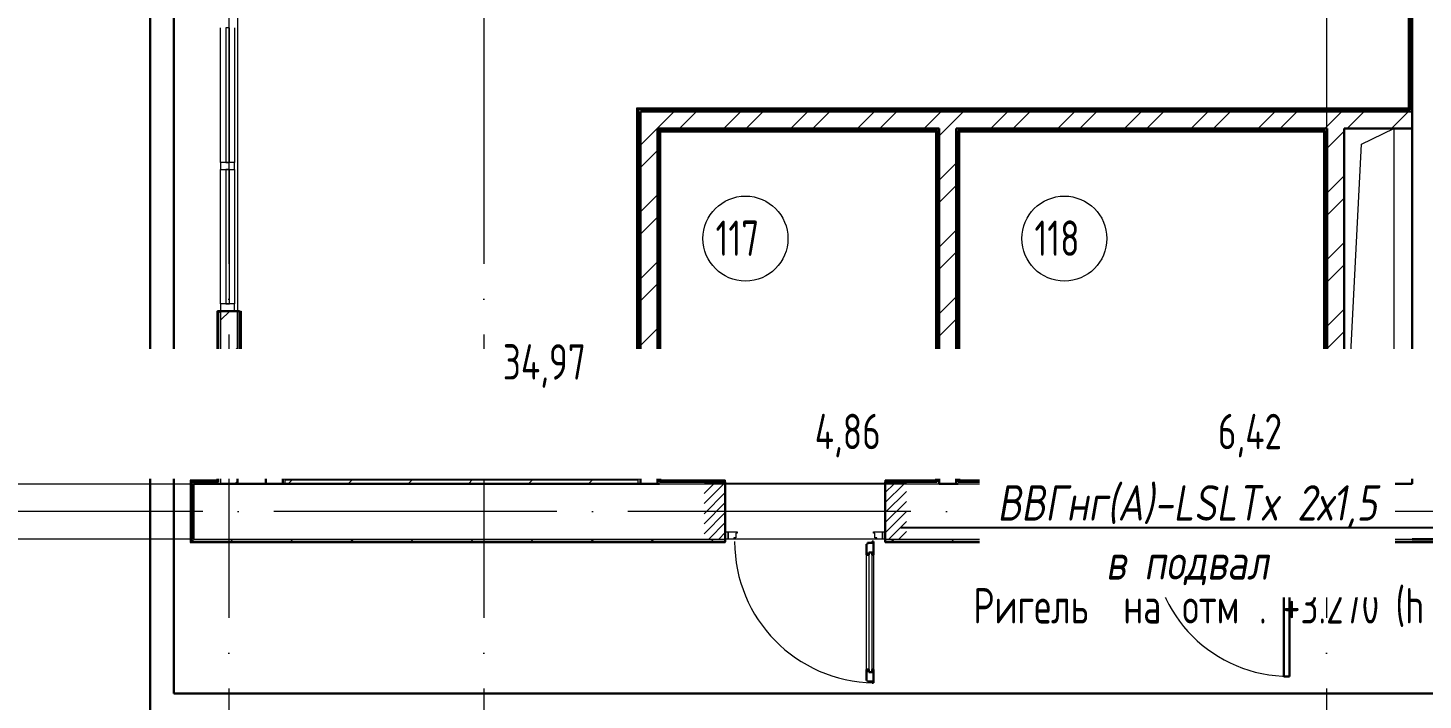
# Model space of a CAD drawing. Header units: millimetres. Extents: x -396912 to 182286, y -43638 to 41610.
# Drawn here: x -26126 to -16273, y -11960 to -7213 of the extents above; entities that cross this region are included whole.
import ezdxf
from ezdxf import colors
from ezdxf.entities.mleader import LeaderData, LeaderLine
from ezdxf.math import Vec2, Vec3

# ---------------------------------------------------------------- set-up
doc = ezdxf.new("R2010")
doc.units = ezdxf.units.MM
for name, pattern in [('ADSK_Линия сетки', [25, 20, -2.5, 0, -2.5]), ('ADSK_Сверху', [450, 300, -150]), ('ADSK_Штриховая_ш2 п1_5', [4.5, 3, -1.5])]:
    doc.linetypes.add(name, pattern=pattern)
for name, color, linetype, lineweight in [('RC-Выноски', 7, 'Continuous', 0), ('Аннотация', 7, 'Continuous', 18), ('Витраж', 7, 'Continuous', 9), ('Двери', 252, 'Continuous', 9), ('Линии', 7, 'Continuous', 9), ('лс', 5, 'Continuous', 30), ('Марки помещений', 252, 'Continuous', 20), ('Оборудование', 8, 'Continuous', 18), ('Ограждение', 252, 'Continuous', 9), ('Оси', 252, 'Continuous', 9), ('Панели витража', 252, 'Continuous', 9), ('Перекрытие', 252, 'Continuous', 18), ('Стены внутренние', 7, 'Continuous', 18), ('Стены наружные', 7, 'Continuous', 18), ('Стены штриховка', 7, 'Continuous', 9)]:
    doc.layers.add(name, color=color, linetype=linetype, lineweight=lineweight)
doc.layers.add('Двери открывание', color=7, linetype='Continuous', lineweight=9, true_color=0xc0c0c0)
doc.layers.add('Узлы', color=7, linetype='Continuous')
doc.styles.add('GOST Common_3', font='', dxfattribs={"height": 3.5})
doc.styles.add('RubezhCAD', font='', dxfattribs={"oblique": 10})
doc.styles.get('GOST Common_3').set_extended_font_data('GOST 2.304 type A')
doc.styles.get('RubezhCAD').set_extended_font_data('GOST type A')
pattern_1 = [(0, (-32121.8, 94), (0, 600), []), (90, (-32121.8, 94), (-600, 4e-14), [])]

# ---------------------------------------------------------------- blocks, each defined once
blk = doc.blocks.new('1 этаж')
at = {"layer": 'Двери', "lineweight": 18, "true_color": 0x636466}
h = blk.add_hatch(dxfattribs=at)
h.set_pattern_fill('FP_2', color=251, angle=180, style=0, pattern_type=2)
h.set_pattern_definition([(225, (-26212.93, -11545.73), (35.3553, -35.3553), [])])
h.paths.add_polyline_path([(-25622.9, -11740.7), (-25622.9, -11350.7), (-25772.9, -11350.7), (-25772.9, -11740.7)])
h.paths.add_polyline_path([(-27052.9, -11740.7), (-26902.9, -11740.7), (-26902.9, -11350.7), (-27052.9, -11350.7)])
h = blk.add_hatch(dxfattribs=at)
h.set_pattern_fill('FP_2', color=251, angle=180, style=0, pattern_type=2)
h.set_pattern_definition([(225, (-23402.93, -11545.73), (35.3553, -35.3553), [])])
h.paths.add_polyline_path([(-22717.9, -11740.7), (-22717.9, -11350.7), (-22867.9, -11350.7), (-22867.9, -11740.7)])
h.paths.add_polyline_path([(-24087.9, -11740.7), (-23937.9, -11740.7), (-23937.9, -11350.7), (-24087.9, -11350.7)])
at = {"layer": 'Ограждение', "true_color": 0x636466}
h = blk.add_hatch(dxfattribs=at)
h.set_pattern_fill('FP_25', color=251, style=0, pattern_type=2)
h.set_pattern_definition(pattern_1)
h.paths.add_polyline_path([(-30487.8, -11330.7), (-30487.8, -10130.7), (-30492.8, -10130.7), (-30492.8, -11325.7)])
h = blk.add_hatch(dxfattribs=at)
h.set_pattern_fill('FP_25', color=251, style=0, pattern_type=2)
h.set_pattern_definition(pattern_1)
h.paths.add_polyline_path([(-26902.9, -11765.7), (-26902.9, -11760.7), (-30677.8, -11760.7), (-30682.8, -11765.7), (-28021.6, -11765.7)])
h = blk.add_hatch(dxfattribs=at)
h.set_pattern_fill('FP_25', color=251, style=0, pattern_type=2)
h.set_pattern_definition(pattern_1)
h.paths.add_polyline_path([(-23952.9, -11765.7), (-23952.9, -11760.7), (-25772.9, -11760.7), (-25772.9, -11765.7), (-25151.4, -11765.7)])
h = blk.add_hatch(dxfattribs=at)
h.set_pattern_fill('FP_26', color=251, style=0, pattern_type=2)
h.set_pattern_definition(pattern_1)
h.paths.add_polyline_path([(-20846.2, -11765.7), (-20682.8, -11765.7), (-20687.8, -11760.7), (-22852.9, -11760.7), (-22852.9, -11765.7), (-21563.7, -11765.7)])
at = {"color": 251, "lineweight": 18, "true_color": 0x636466}
for p, q in [((-22409, -8952.2), (-22182.8, -8840.7)), ((-22182.8, -8840.7), (-22182.8, -11350.7)), ((-22532.8, -11350.7), (-22409, -8952.2)), ((-30147.8, -10825.7), (-30313.4, -10861.1)), ((-30313.4, -10861.1), (-30347.8, -11225.7)), ((-30291, -11067.9), (-30321, -11067.9)), ((-30321, -11067.9), (-30321, -11187.9)), ((-30287.7, -11121.3), (-30321, -11121.3)), ((-30267.7, -11101.3), (-30267.7, -11091.3)), ((-30161, -11067.9), (-30221, -11139.4)), ((-30221, -11187.9), (-30221, -11067.9)), ((-30161, -11187.9), (-30197, -11110.8)), ((-30147.8, -11225.7), (-30347.8, -11225.7)), ((-30321, -11187.9), (-30284.3, -11187.9)), ((-30257.7, -11161.3), (-30257.7, -11151.3)), ((-22372.1, -11232.2), (-22372.1, -11169.6)), ((-22314.7, -11232.2), (-22314.7, -11169.6)), ((-22264.6, -11140.9), (-22294.6, -11140.9)), ((-22294.6, -11140.9), (-22294.6, -11260.9)), ((-22261.2, -11194.2), (-22294.6, -11194.2)), ((-22241.2, -11174.2), (-22241.2, -11164.2)), ((-22231.2, -11234.2), (-22231.2, -11224.2)), ((-22294.6, -11260.9), (-22257.9, -11260.9))]:
    blk.add_line(p, q, dxfattribs=at)
for centre, radius, start, end in [((-30291, -11091.3), 23.3, 0, 90), ((-30287.7, -11101.3), 20, 270, 0), ((-30287.7, -11151.3), 30, 0, 90), ((-30284.3, -11161.3), 26.7, 270, 0), ((-22343.4, -11169.6), 28.7, 0, 180), ((-22264.6, -11164.2), 23.3, 0, 90), ((-22261.2, -11174.2), 20, 270, 0), ((-22261.2, -11224.2), 30, 0, 90), ((-22343.4, -11232.2), 28.7, 180, 0), ((-22257.9, -11234.2), 26.7, 270, 0)]:
    blk.add_arc(centre, radius, start, end, dxfattribs=at)
at = {"layer": 'Витраж', "color": 251, "true_color": 0x636466}
for p, q in [((-30467.8, -9080.7), (-30467.8, -8130.7)), ((-30367.8, -8130.7), (-30367.8, -9080.7)), ((-30467.8, -10080.7), (-30467.8, -9130.7)), ((-30367.8, -9130.7), (-30367.8, -10080.7))]:
    blk.add_line(p, q, dxfattribs=at)
at = {"layer": 'Витраж', "color": 251, "lineweight": 18, "true_color": 0x636466, "extrusion": (0, 0, -1)}
for p, q in [((-30467.8, -9080.7), (-30467.8, -9130.7)), ((-30367.8, -9080.7), (-30467.8, -9080.7)), ((-30467.8, -9130.7), (-30367.8, -9130.7)), ((-30367.8, -9130.7), (-30367.8, -9080.7)), ((-30467.8, -10080.7), (-30467.8, -10130.7)), ((-30367.8, -10080.7), (-30467.8, -10080.7)), ((-30467.8, -10130.7), (-30367.8, -10130.7)), ((-30367.8, -10130.7), (-30367.8, -10080.7))]:
    blk.add_line(p, q, dxfattribs=at)
at = {"layer": 'Двери', "color": 251, "linetype": 'ADSK_Штриховая_ш2 п1_5', "true_color": 0x636466}
for p, q in [((-26902.9, -11350.7), (-27052.9, -11350.7)), ((-26902.9, -11740.7), (-26902.9, -11350.7)), ((-25622.9, -11350.7), (-25772.9, -11350.7)), ((-25772.9, -11350.7), (-25772.9, -11740.7)), ((-23937.9, -11350.7), (-24087.9, -11350.7)), ((-23937.9, -11740.7), (-23937.9, -11350.7)), ((-22717.9, -11350.7), (-22867.9, -11350.7)), ((-22867.9, -11350.7), (-22867.9, -11740.7)), ((-27052.9, -11740.7), (-26902.9, -11740.7)), ((-25772.9, -11740.7), (-25622.9, -11740.7)), ((-24087.9, -11740.7), (-23937.9, -11740.7)), ((-22867.9, -11740.7), (-22717.9, -11740.7))]:
    blk.add_line(p, q, dxfattribs=at)
at = {"layer": 'Двери', "color": 251, "true_color": 0x636466}
for p, q in [((-26902.9, -11690.7), (-26882.9, -11690.7)), ((-26902.9, -11740.7), (-26902.9, -11690.7)), ((-26882.9, -11690.7), (-26882.9, -11740.7)), ((-26882.9, -11690.7), (-26818.9, -11690.7)), ((-26882.9, -11740.7), (-26882.9, -11690.7)), ((-26827.9, -11698.7), (-26827.9, -11732.7)), ((-26818.9, -11698.7), (-26827.9, -11698.7)), ((-26818.9, -11690.7), (-26818.9, -11698.7)), ((-25856.9, -11690.7), (-25792.9, -11690.7)), ((-25856.9, -11698.7), (-25856.9, -11690.7)), ((-25847.9, -11698.7), (-25856.9, -11698.7)), ((-25847.9, -11732.7), (-25847.9, -11698.7)), ((-25792.9, -11690.7), (-25772.9, -11690.7)), ((-25792.9, -11740.7), (-25792.9, -11690.7)), ((-25792.9, -11690.7), (-25792.9, -11740.7)), ((-25772.9, -11690.7), (-25772.9, -11740.7)), ((-23937.9, -11670.7), (-23917.9, -11670.7)), ((-23937.9, -11740.7), (-23937.9, -11670.7)), ((-23917.9, -11740.7), (-23917.9, -11670.7)), ((-23917.9, -11670.7), (-23877.9, -11670.7)), ((-23917.9, -11670.7), (-23917.9, -11740.7)), ((-23887.9, -11700.7), (-23887.9, -11740.7)), ((-23877.9, -11700.7), (-23887.9, -11700.7)), ((-23877.9, -11670.7), (-23877.9, -11700.7)), ((-22927.9, -11670.7), (-22887.9, -11670.7)), ((-22927.9, -11700.7), (-22927.9, -11670.7)), ((-22917.9, -11700.7), (-22927.9, -11700.7)), ((-22917.9, -11740.7), (-22917.9, -11700.7)), ((-22887.9, -11670.7), (-22887.9, -11740.7)), ((-22887.9, -11740.7), (-22887.9, -11670.7)), ((-22887.9, -11670.7), (-22867.9, -11670.7)), ((-22867.9, -11670.7), (-22867.9, -11740.7)), ((-26882.9, -11740.7), (-26902.9, -11740.7)), ((-26841.9, -11740.7), (-26882.9, -11740.7)), ((-26841.9, -11732.7), (-26841.9, -11740.7)), ((-26827.9, -11732.7), (-26841.9, -11732.7)), ((-25833.9, -11732.7), (-25847.9, -11732.7)), ((-25833.9, -11740.7), (-25833.9, -11732.7)), ((-25792.9, -11740.7), (-25833.9, -11740.7)), ((-25772.9, -11740.7), (-25792.9, -11740.7)), ((-23917.9, -11740.7), (-23937.9, -11740.7)), ((-23887.9, -11740.7), (-23917.9, -11740.7)), ((-22887.9, -11740.7), (-22917.9, -11740.7)), ((-22867.9, -11740.7), (-22887.9, -11740.7)), ((-25906.9, -12662.7), (-25906.9, -11852.7)), ((-25889.9, -11834.7), (-25889.9, -12680.7)), ((-25865.9, -11834.7), (-25889.9, -11834.7)), ((-25865.9, -12680.7), (-25865.9, -11834.7)), ((-25856.9, -11852.7), (-25856.9, -12662.7)), ((-25889.9, -12680.7), (-25865.9, -12680.7))]:
    blk.add_line(p, q, dxfattribs=at)
at = {"layer": 'Двери', "color": 251, "lineweight": 30, "true_color": 0x636466}
for p, q in [((-25906.9, -11776.7), (-25898.9, -11776.7)), ((-25906.9, -11852.7), (-25906.9, -11776.7)), ((-25898.9, -11776.7), (-25898.9, -11767.7)), ((-25898.9, -11767.7), (-25864.9, -11767.7)), ((-25864.9, -11758.7), (-25856.9, -11758.7)), ((-25864.9, -11767.7), (-25864.9, -11758.7)), ((-25856.9, -11758.7), (-25856.9, -11852.7)), ((-22957.9, -12710.7), (-22957.9, -11740.7)), ((-22957.9, -11740.7), (-22917.9, -11740.7)), ((-22917.9, -11740.7), (-22917.9, -12710.7)), ((-25906.9, -11852.7), (-25889.9, -11852.7)), ((-25889.9, -11852.7), (-25889.9, -11834.7)), ((-25889.9, -11834.7), (-25865.9, -11834.7)), ((-25865.9, -11834.7), (-25865.9, -11852.7)), ((-25865.9, -11852.7), (-25856.9, -11852.7)), ((-25906.9, -12738.7), (-25906.9, -12662.7)), ((-25906.9, -12662.7), (-25889.9, -12662.7)), ((-25889.9, -12662.7), (-25889.9, -12680.7)), ((-25889.9, -12680.7), (-25865.9, -12680.7)), ((-25865.9, -12662.7), (-25856.9, -12662.7)), ((-25865.9, -12680.7), (-25865.9, -12662.7)), ((-25856.9, -12662.7), (-25856.9, -12756.7)), ((-25898.9, -12738.7), (-25906.9, -12738.7)), ((-25898.9, -12747.7), (-25898.9, -12738.7)), ((-25864.9, -12747.7), (-25898.9, -12747.7)), ((-25864.9, -12756.7), (-25864.9, -12747.7)), ((-25856.9, -12756.7), (-25864.9, -12756.7)), ((-22917.9, -12710.7), (-22957.9, -12710.7))]:
    blk.add_line(p, q, dxfattribs=at)
at = {"layer": 'Двери', "color": 251, "true_color": 0x636466}
blk.add_arc((-22917.9, -11740.7), 970, 180, 270, dxfattribs=at)
at = {"layer": 'Двери открывание', "color": 251, "true_color": 0x636466}
blk.add_arc((-25838.9, -11758.7), 998, 180, 268.96655, dxfattribs=at)
at = {"layer": 'Линии', "color": 251, "linetype": 'ADSK_Сверху', "ltscale": 100, "true_color": 0x636466}
for p, q in [((-32677.8, -11350.7), (-30657.8, -11350.7)), ((-30657.8, -11740.7), (-32677.8, -11740.7))]:
    blk.add_line(p, q, dxfattribs=at)
at = {"layer": 'Марки помещений', "color": 251, "true_color": 0x636466}
for centre in [(-26760.4, -9618.7), (-24508.5, -9618.7)]:
    blk.add_circle(centre, 300, dxfattribs=at)
at = {"layer": 'Оборудование', "color": 251, "true_color": 0x636466}
blk.add_line((-30332.8, -10690.7), (-30206.4, -10564.3), dxfattribs=at)
at = {"layer": 'Ограждение', "color": 251, "true_color": 0x636466}
for p, q in [((-22077.8, -8695.7), (-22077.8, -5545.7)), ((-27527.8, -8695.7), (-22077.8, -8695.7)), ((-27527.8, -8695.7), (-27517.8, -8705.7)), ((-27527.8, -10750.7), (-27527.8, -8695.7)), ((-22067.8, -8705.7), (-22077.8, -8695.7)), ((-27367.8, -8855.7), (-27357.8, -8865.7)), ((-27357.8, -8865.7), (-25417.8, -8865.7)), ((-27357.8, -11325.7), (-27357.8, -8865.7)), ((-25417.8, -8865.7), (-25407.8, -8855.7)), ((-25417.8, -8865.7), (-25417.8, -11325.7)), ((-25257.8, -8855.7), (-25247.8, -8865.7)), ((-25247.8, -8865.7), (-22677.8, -8865.7)), ((-25247.8, -11325.7), (-25247.8, -8865.7)), ((-22677.8, -8865.7), (-22667.8, -8855.7)), ((-22677.8, -8865.7), (-22677.8, -11325.7)), ((-30492.8, -10130.7), (-30487.8, -10130.7)), ((-30492.8, -10130.7), (-30492.8, -11325.7)), ((-30332.8, -10130.7), (-30322.8, -10130.7)), ((-30322.8, -10130.7), (-30322.8, -10680.7)), ((-30322.8, -10680.7), (-30332.8, -10690.7)), ((-30322.8, -10680.7), (-30002.8, -10680.7)), ((-30002.8, -10680.7), (-30012.8, -10690.7)), ((-30002.8, -10680.7), (-30002.8, -11320.7)), ((-30492.8, -11325.7), (-30682.8, -11325.7)), ((-30682.8, -11325.7), (-30677.8, -11330.7)), ((-30682.8, -11325.7), (-30682.8, -11765.7)), ((-30492.8, -11325.7), (-30487.8, -11330.7)), ((-27367.8, -11335.7), (-27357.8, -11325.7)), ((-26902.9, -11325.7), (-27357.8, -11325.7)), ((-26902.9, -11325.7), (-26902.9, -11335.7)), ((-25772.9, -11335.7), (-25772.9, -11325.7)), ((-25417.8, -11325.7), (-25772.9, -11325.7)), ((-25407.8, -11335.7), (-25417.8, -11325.7)), ((-25257.8, -11335.7), (-25247.8, -11325.7)), ((-23952.9, -11325.7), (-25247.8, -11325.7)), ((-23952.9, -11325.7), (-23952.9, -11335.7)), ((-22852.9, -11335.7), (-22852.9, -11325.7)), ((-22677.8, -11325.7), (-22852.9, -11325.7)), ((-22667.8, -11335.7), (-22677.8, -11325.7)), ((-30682.8, -11765.7), (-30677.8, -11760.7)), ((-30682.8, -11765.7), (-26902.9, -11765.7)), ((-26902.9, -11760.7), (-26902.9, -11765.7)), ((-25772.9, -11765.7), (-25772.9, -11760.7)), ((-25772.9, -11765.7), (-23952.9, -11765.7)), ((-23952.9, -11760.7), (-23952.9, -11765.7)), ((-22852.9, -11765.7), (-22852.9, -11760.7)), ((-22852.9, -11765.7), (-20682.8, -11765.7))]:
    blk.add_line(p, q, dxfattribs=at)
at = {"layer": 'Оси', "color": 251, "linetype": 'ADSK_Линия сетки', "ltscale": 100, "true_color": 0x636466}
for p, q in [((-30407.8, 32204.9), (-30407.8, -33771.9)), ((-28607.8, 32204.9), (-28607.8, -33771.9)), ((-22657.8, 32204.9), (-22657.8, -32501.9)), ((4409.5, -11545.7), (-72530.1, -11545.7))]:
    blk.add_line(p, q, dxfattribs=at)
at = {"layer": 'Панели витража', "color": 251, "lineweight": 18, "true_color": 0x636466}
for p, q in [((-30430.3, -8130.7), (-30430.3, -9080.7)), ((-30405.3, -8130.7), (-30430.3, -8130.7)), ((-30405.3, -9080.7), (-30405.3, -8130.7)), ((-30430.3, -9080.7), (-30405.3, -9080.7)), ((-30430.3, -9130.7), (-30430.3, -10080.7)), ((-30405.3, -9130.7), (-30430.3, -9130.7)), ((-30405.3, -10080.7), (-30405.3, -9130.7)), ((-30430.3, -10080.7), (-30405.3, -10080.7))]:
    blk.add_line(p, q, dxfattribs=at)
at = {"layer": 'Перекрытие', "color": 251, "ltscale": 100, "true_color": 0x636466}
for p, q in [((-30147.8, -11225.7), (-30347.8, -11225.7)), ((-26902.9, -11345.7), (-25772.9, -11345.7)), ((-23937.9, -11345.7), (-22867.9, -11345.7))]:
    blk.add_line(p, q, dxfattribs=at)
at = {"layer": 'Стены внутренние', "color": 251, "lineweight": 30, "true_color": 0x636466}
for p, q in [((-22052.8, -8840.7), (-22052.8, -11350.7)), ((-30147.8, -11350.7), (-30347.8, -11350.7)), ((-26902.9, -11740.7), (-26902.9, -11350.7)), ((-25772.9, -11350.7), (-25772.9, -11740.7)), ((-25257.8, -11350.7), (-25392.8, -11350.7)), ((-23937.9, -11740.7), (-23937.9, -11350.7)), ((-22867.9, -11350.7), (-22867.9, -11740.7)), ((-22052.8, -11350.7), (-22532.8, -11350.7))]:
    blk.add_line(p, q, dxfattribs=at)
at = {"layer": 'Стены внутренние', "color": 251, "true_color": 0x636466}
for p, q in [((-27367.8, -11350.7), (-25772.9, -11350.7)), ((-25257.8, -11350.7), (-22867.9, -11350.7)), ((-30657.8, -11740.7), (-26902.9, -11740.7)), ((-25833.9, -11740.7), (-26841.9, -11740.7)), ((-25772.9, -11740.7), (-23937.9, -11740.7)), ((-22917.9, -11740.7), (-23887.9, -11740.7)), ((-22867.9, -11740.7), (-22052.8, -11740.7))]:
    blk.add_line(p, q, dxfattribs=at)
at = {"layer": 'Стены наружные', "color": 251, "lineweight": 30, "true_color": 0x636466}
for p, q in [((-22052.8, -8840.7), (-22052.8, -5445.7)), ((-22067.8, -5525.7), (-22067.8, -8705.7)), ((-22067.8, -8705.7), (-27517.8, -8705.7)), ((-27517.8, -8705.7), (-27517.8, -11320.7)), ((-22052.8, -8720.7), (-27502.8, -8720.7)), ((-27502.8, -8720.7), (-27502.8, -11350.7)), ((-27382.8, -8840.7), (-25392.8, -8840.7)), ((-27382.8, -11350.7), (-27382.8, -8840.7)), ((-27367.8, -8855.7), (-25407.8, -8855.7)), ((-27367.8, -11335.7), (-27367.8, -8855.7)), ((-25407.8, -8855.7), (-25407.8, -11335.7)), ((-25392.8, -8840.7), (-25392.8, -11350.7)), ((-25272.8, -8840.7), (-22652.8, -8840.7)), ((-25272.8, -11350.7), (-25272.8, -8840.7)), ((-25257.8, -8855.7), (-22667.8, -8855.7)), ((-25257.8, -11335.7), (-25257.8, -8855.7)), ((-22667.8, -8855.7), (-22667.8, -11335.7)), ((-22652.8, -8840.7), (-22652.8, -11350.7)), ((-22532.8, -8840.7), (-22052.8, -8840.7)), ((-22532.8, -11350.7), (-22532.8, -8840.7)), ((-30332.8, -10130.7), (-30487.8, -10130.7)), ((-30487.8, -10130.7), (-30487.8, -11330.7)), ((-30332.8, -10690.7), (-30332.8, -10130.7)), ((-30027.8, -10705.7), (-30347.8, -10705.7)), ((-30012.8, -10690.7), (-30332.8, -10690.7)), ((-30027.8, -11350.7), (-30027.8, -10705.7)), ((-30012.8, -11320.7), (-30012.8, -10690.7)), ((-30347.8, -11350.7), (-30347.8, -10825.7)), ((-30347.8, -10825.7), (-30147.8, -10825.7)), ((-30147.8, -10825.7), (-30147.8, -11350.7)), ((-27517.8, -11320.7), (-30012.8, -11320.7)), ((-30487.8, -11330.7), (-30677.8, -11330.7)), ((-30677.8, -11330.7), (-30677.8, -11760.7)), ((-30482.8, -11335.7), (-30672.8, -11335.7)), ((-30672.8, -11335.7), (-30672.8, -11755.7)), ((-30657.8, -11350.7), (-30347.8, -11350.7)), ((-30657.8, -11740.7), (-30657.8, -11350.7)), ((-30147.8, -11350.7), (-27367.8, -11350.7)), ((-26902.9, -11335.7), (-27367.8, -11335.7)), ((-26902.9, -11350.7), (-26902.9, -11335.7)), ((-25407.8, -11335.7), (-25772.9, -11335.7)), ((-25772.9, -11335.7), (-25772.9, -11350.7)), ((-23937.9, -11335.7), (-25257.8, -11335.7)), ((-23937.9, -11350.7), (-23937.9, -11335.7)), ((-22667.8, -11335.7), (-22867.9, -11335.7)), ((-22867.9, -11335.7), (-22867.9, -11350.7)), ((-22652.8, -11350.7), (-22532.8, -11350.7)), ((-30677.8, -11760.7), (-26902.9, -11760.7)), ((-30672.8, -11755.7), (-30657.8, -11755.7)), ((-26902.9, -11760.7), (-26902.9, -11740.7)), ((-25772.9, -11740.7), (-25772.9, -11760.7)), ((-25772.9, -11760.7), (-23937.9, -11760.7)), ((-23937.9, -11760.7), (-23937.9, -11740.7)), ((-22867.9, -11740.7), (-22867.9, -11760.7)), ((-22867.9, -11760.7), (-20687.8, -11760.7)), ((-21608.8, -11740.7), (-22052.8, -11740.7))]:
    blk.add_line(p, q, dxfattribs=at)
at = {"layer": 'Стены наружные', "color": 251, "true_color": 0x636466}
for p, q in [((-30347.8, -6530.7), (-30347.8, -10130.7)), ((-25772.9, -11350.7), (-25392.8, -11350.7)), ((-22867.9, -11350.7), (-22652.8, -11350.7))]:
    blk.add_line(p, q, dxfattribs=at)
at = {"layer": 'Стены наружные', "color": 251, "linetype": 'Continuous', "lineweight": 9, "true_color": 0x636466}
for p, q in [((-27384.1, -8840.7), (-27264.1, -8720.7)), ((-27360.1, -8720.7), (-27345.1, -8705.7)), ((-27227, -8840.7), (-27107, -8720.7)), ((-26935.8, -8720.7), (-26920.8, -8705.7)), ((-26912.7, -8840.7), (-26792.7, -8720.7)), ((-26755.5, -8840.7), (-26635.5, -8720.7)), ((-26511.6, -8720.7), (-26496.6, -8705.7)), ((-26441.2, -8840.7), (-26321.2, -8720.7)), ((-26284, -8840.7), (-26164, -8720.7)), ((-26087.3, -8720.7), (-26072.3, -8705.7)), ((-25969.7, -8840.7), (-25849.7, -8720.7)), ((-25812.6, -8840.7), (-25692.6, -8720.7)), ((-25663, -8720.7), (-25648, -8705.7)), ((-25498.3, -8840.7), (-25378.3, -8720.7)), ((-25341.1, -8840.7), (-25221.1, -8720.7)), ((-25238.8, -8720.7), (-25223.8, -8705.7)), ((-25026.8, -8840.7), (-24906.8, -8720.7)), ((-24869.6, -8840.7), (-24749.6, -8720.7)), ((-24814.5, -8720.7), (-24799.5, -8705.7)), ((-24555.3, -8840.7), (-24435.3, -8720.7)), ((-24398.2, -8840.7), (-24278.2, -8720.7)), ((-24390.3, -8720.7), (-24375.3, -8705.7)), ((-24083.9, -8840.7), (-23963.9, -8720.7)), ((-23966, -8720.7), (-23951, -8705.7)), ((-23926.7, -8840.7), (-23806.7, -8720.7)), ((-23612.4, -8840.7), (-23492.4, -8720.7)), ((-23541.7, -8720.7), (-23526.7, -8705.7)), ((-23455.3, -8840.7), (-23335.3, -8720.7)), ((-23140.9, -8840.7), (-23020.9, -8720.7)), ((-23117.5, -8720.7), (-23102.5, -8705.7)), ((-22983.8, -8840.7), (-22863.8, -8720.7)), ((-22693.2, -8720.7), (-22678.2, -8705.7)), ((-22669.5, -8840.7), (-22549.5, -8720.7)), ((-22512.3, -8840.7), (-22392.3, -8720.7)), ((-22268.9, -8720.7), (-22253.9, -8705.7)), ((-22198, -8840.7), (-22078, -8720.7)), ((-27517.8, -8878.4), (-27502.8, -8863.4)), ((-27502.8, -8959.4), (-27384.1, -8840.7)), ((-27321.8, -8855.7), (-27321.8, -8840.7)), ((-26721.8, -8855.7), (-26721.8, -8840.7)), ((-26121.8, -8855.7), (-26121.8, -8840.7)), ((-25521.8, -8855.7), (-25521.8, -8840.7)), ((-25392.8, -8892.4), (-25341.1, -8840.7)), ((-24949.5, -8855.7), (-24934.5, -8840.7)), ((-24525.3, -8855.7), (-24510.3, -8840.7)), ((-24101, -8855.7), (-24086, -8840.7)), ((-23676.7, -8855.7), (-23661.7, -8840.7)), ((-23252.5, -8855.7), (-23237.5, -8840.7)), ((-22828.2, -8855.7), (-22813.2, -8840.7)), ((-22652.8, -8981.2), (-22532.8, -8861.2)), ((-25407.8, -8889.7), (-25392.8, -8874.7)), ((-27502.8, -9116.6), (-27382.8, -8996.6)), ((-27382.8, -9167.7), (-27367.8, -9152.7)), ((-25392.8, -9206.7), (-25272.8, -9086.7)), ((-22667.8, -9119.6), (-22652.8, -9104.6)), ((-25392.8, -9363.9), (-25272.8, -9243.9)), ((-25272.8, -9179), (-25257.8, -9164)), ((-22652.8, -9295.5), (-22532.8, -9175.5)), ((-27517.8, -9302.7), (-27502.8, -9287.7)), ((-27502.8, -9430.9), (-27382.8, -9310.9)), ((-25407.8, -9314), (-25392.8, -9299)), ((-22652.8, -9452.7), (-22532.8, -9332.7)), ((-27502.8, -9588), (-27382.8, -9468)), ((-22667.8, -9543.9), (-22652.8, -9528.9)), ((-27382.8, -9591.9), (-27367.8, -9576.9)), ((-25392.8, -9678.2), (-25272.8, -9558.2)), ((-25272.8, -9603.3), (-25257.8, -9588.3)), ((-22652.8, -9767), (-22532.8, -9647)), ((-27517.8, -9726.9), (-27502.8, -9711.9)), ((-25407.8, -9738.3), (-25392.8, -9723.3)), ((-25392.8, -9835.3), (-25272.8, -9715.3)), ((-27502.8, -9902.3), (-27382.8, -9782.3)), ((-22652.8, -9924.1), (-22532.8, -9804.1)), ((-27502.8, -10059.5), (-27382.8, -9939.5)), ((-27382.8, -10016.2), (-27367.8, -10001.2)), ((-25392.8, -10149.6), (-25272.8, -10029.6)), ((-25272.8, -10027.5), (-25257.8, -10012.5)), ((-22667.8, -9968.1), (-22652.8, -9953.1)), ((-30487.8, -10151.4), (-30482.8, -10146.4)), ((-30482.8, -10146.4), (-30467.8, -10131.4)), ((-30467.8, -10195.7), (-30402.8, -10130.7)), ((-27517.8, -10151.2), (-27502.8, -10136.2)), ((-25407.8, -10162.5), (-25392.8, -10147.5)), ((-22652.8, -10238.4), (-22532.8, -10118.4)), ((-30487.8, -10222.1), (-30482.8, -10217.1)), ((-25392.8, -10306.8), (-25272.8, -10186.8)), ((-30487.8, -10292.8), (-30482.8, -10287.8)), ((-27502.8, -10373.8), (-27382.8, -10253.8)), ((-22652.8, -10395.6), (-22532.8, -10275.6)), ((-30487.8, -10363.5), (-30482.8, -10358.5)), ((-30487.8, -10434.2), (-30482.8, -10429.2)), ((-30467.8, -10510), (-30347.8, -10390)), ((-30347.8, -10435.6), (-30332.8, -10420.6)), ((-27502.8, -10530.9), (-27382.8, -10410.9)), ((-27382.8, -10440.5), (-27367.8, -10425.5)), ((-25272.8, -10451.8), (-25257.8, -10436.8)), ((-22667.8, -10392.4), (-22652.8, -10377.4)), ((-30487.8, -10504.9), (-30482.8, -10499.9)), ((-25392.8, -10621.1), (-25272.8, -10501.1)), ((-30487.8, -10575.6), (-30482.8, -10570.6)), ((-30482.8, -10570.6), (-30467.8, -10555.6)), ((-30467.8, -10667.2), (-30347.8, -10547.2)), ((-27517.8, -10575.5), (-27502.8, -10560.5)), ((-25407.8, -10586.8), (-25392.8, -10571.8)), ((-22652.8, -10709.9), (-22532.8, -10589.9)), ((-30487.8, -10646.3), (-30482.8, -10641.3)), ((-30487.8, -10717.1), (-30482.8, -10712.1)), ((-30312, -10825.7), (-30192, -10705.7)), ((-30193.6, -10705.7), (-30178.6, -10690.7)), ((-30147.8, -10818.6), (-30034.9, -10705.7)), ((-27502.8, -10845.3), (-27382.8, -10725.3)), ((-25392.8, -10778.3), (-25272.8, -10658.3)), ((-30487.8, -10787.8), (-30482.8, -10782.8)), ((-30154.9, -10825.7), (-30147.8, -10818.6)), ((-22667.8, -10816.7), (-22652.8, -10801.7)), ((-22652.8, -10867.1), (-22532.8, -10747.1)), ((-30487.8, -10858.5), (-30482.8, -10853.5)), ((-30487.8, -10929.2), (-30482.8, -10924.2)), ((-30467.8, -10981.5), (-30347.8, -10861.5)), ((-27502.8, -11002.4), (-27382.8, -10882.4)), ((-27382.8, -10864.7), (-27367.8, -10849.7)), ((-25272.8, -10876), (-25257.8, -10861)), ((-30487.8, -10999.9), (-30482.8, -10994.9)), ((-30482.8, -10994.9), (-30467.8, -10979.9)), ((-30467.8, -11138.6), (-30347.8, -11018.6)), ((-30147.8, -11133), (-30027.8, -11013)), ((-30027.8, -10964.2), (-30012.8, -10949.2)), ((-27517.8, -10999.7), (-27502.8, -10984.7)), ((-25407.8, -11011), (-25392.8, -10996)), ((-25392.8, -11092.6), (-25272.8, -10972.6)), ((-30487.8, -11070.6), (-30482.8, -11065.6)), ((-25392.8, -11249.7), (-25272.8, -11129.7)), ((-22652.8, -11181.4), (-22532.8, -11061.4)), ((-30487.8, -11141.3), (-30482.8, -11136.3)), ((-30487.8, -11212), (-30482.8, -11207)), ((-30147.8, -11290.1), (-30027.8, -11170.1)), ((-27502.8, -11316.7), (-27382.8, -11196.7)), ((-22667.8, -11240.9), (-22652.8, -11225.9)), ((-22652.8, -11338.5), (-22532.8, -11218.5)), ((-30487.8, -11282.7), (-30482.8, -11277.7)), ((-29990.1, -11350.7), (-29960.1, -11320.7)), ((-29565.8, -11350.7), (-29535.8, -11320.7)), ((-29141.6, -11350.7), (-29111.6, -11320.7)), ((-28717.3, -11350.7), (-28687.3, -11320.7)), ((-28293, -11350.7), (-28263, -11320.7)), ((-27868.8, -11350.7), (-27838.8, -11320.7)), ((-27382.8, -11289), (-27367.8, -11274)), ((-25272.8, -11300.3), (-25257.8, -11285.3)), ((-30677.8, -11331.3), (-30677.2, -11330.7)), ((-30677.8, -11402), (-30672.8, -11397)), ((-30611.5, -11335.7), (-30606.5, -11330.7)), ((-30540.8, -11335.7), (-30535.8, -11330.7)), ((-30365.6, -11350.7), (-30347.8, -11333)), ((-27020.3, -11350.7), (-27005.3, -11335.7)), ((-25747.5, -11350.7), (-25732.5, -11335.7)), ((-24898.9, -11350.7), (-24883.9, -11335.7)), ((-24474.7, -11350.7), (-24459.7, -11335.7)), ((-24050.4, -11350.7), (-24035.4, -11335.7)), ((-22777.6, -11350.7), (-22762.6, -11335.7)), ((-30677.8, -11472.7), (-30672.8, -11467.7)), ((-30677.8, -11543.5), (-30672.8, -11538.5)), ((-30677.8, -11614.2), (-30672.8, -11609.2)), ((-30672.8, -11609.2), (-30657.8, -11594.2)), ((-30677.8, -11684.9), (-30672.8, -11679.9)), ((-30677.8, -11755.6), (-30672.8, -11750.6)), ((-30612.2, -11760.7), (-30607.2, -11755.7)), ((-30541.5, -11760.7), (-30536.5, -11755.7)), ((-30470.8, -11760.7), (-30465.8, -11755.7)), ((-30400.1, -11760.7), (-30395.1, -11755.7)), ((-30395.1, -11755.7), (-30380.1, -11740.7)), ((-30329.4, -11760.7), (-30324.4, -11755.7)), ((-30258.7, -11760.7), (-30253.7, -11755.7)), ((-30188, -11760.7), (-30183, -11755.7)), ((-30117.3, -11760.7), (-30112.3, -11755.7)), ((-30046.6, -11760.7), (-30041.6, -11755.7)), ((-29975.8, -11760.7), (-29970.8, -11755.7)), ((-29970.8, -11755.7), (-29955.8, -11740.7)), ((-29905.1, -11760.7), (-29900.1, -11755.7)), ((-29834.4, -11760.7), (-29829.4, -11755.7)), ((-29763.7, -11760.7), (-29758.7, -11755.7)), ((-29693, -11760.7), (-29688, -11755.7)), ((-29622.3, -11760.7), (-29617.3, -11755.7)), ((-29551.6, -11760.7), (-29546.6, -11755.7)), ((-29546.6, -11755.7), (-29531.6, -11740.7)), ((-29480.9, -11760.7), (-29475.9, -11755.7)), ((-29410.2, -11760.7), (-29405.2, -11755.7)), ((-29339.4, -11760.7), (-29334.4, -11755.7)), ((-29268.7, -11760.7), (-29263.7, -11755.7)), ((-29198, -11760.7), (-29193, -11755.7)), ((-29127.3, -11760.7), (-29122.3, -11755.7)), ((-29122.3, -11755.7), (-29107.3, -11740.7)), ((-29056.6, -11760.7), (-29051.6, -11755.7)), ((-28985.9, -11760.7), (-28980.9, -11755.7)), ((-28915.2, -11760.7), (-28910.2, -11755.7)), ((-28844.5, -11760.7), (-28839.5, -11755.7)), ((-28773.8, -11760.7), (-28768.8, -11755.7)), ((-28703, -11760.7), (-28698, -11755.7)), ((-28698, -11755.7), (-28683, -11740.7)), ((-28632.3, -11760.7), (-28627.3, -11755.7)), ((-28561.6, -11760.7), (-28556.6, -11755.7)), ((-28490.9, -11760.7), (-28485.9, -11755.7)), ((-28420.2, -11760.7), (-28415.2, -11755.7)), ((-28349.5, -11760.7), (-28344.5, -11755.7)), ((-28278.8, -11760.7), (-28273.8, -11755.7)), ((-28273.8, -11755.7), (-28258.8, -11740.7)), ((-28208.1, -11760.7), (-28203.1, -11755.7)), ((-28137.4, -11760.7), (-28132.4, -11755.7)), ((-28066.7, -11760.7), (-28061.7, -11755.7)), ((-27995.9, -11760.7), (-27990.9, -11755.7)), ((-27925.2, -11760.7), (-27920.2, -11755.7)), ((-27854.5, -11760.7), (-27849.5, -11755.7)), ((-27849.5, -11755.7), (-27834.5, -11740.7)), ((-27783.8, -11760.7), (-27778.8, -11755.7)), ((-27713.1, -11760.7), (-27708.1, -11755.7)), ((-27642.4, -11760.7), (-27637.4, -11755.7)), ((-27571.7, -11760.7), (-27566.7, -11755.7)), ((-27501, -11760.7), (-27496, -11755.7)), ((-27430.3, -11760.7), (-27425.3, -11755.7)), ((-27425.3, -11755.7), (-27410.3, -11740.7)), ((-27359.5, -11760.7), (-27354.5, -11755.7)), ((-27288.8, -11760.7), (-27283.8, -11755.7)), ((-27218.1, -11760.7), (-27213.1, -11755.7)), ((-27147.4, -11760.7), (-27142.4, -11755.7)), ((-27076.7, -11760.7), (-27071.7, -11755.7)), ((-27006, -11760.7), (-27001, -11755.7)), ((-27001, -11755.7), (-26986, -11740.7)), ((-26935.3, -11760.7), (-26930.3, -11755.7)), ((-25733.2, -11760.7), (-25728.2, -11755.7)), ((-25728.2, -11755.7), (-25713.2, -11740.7)), ((-25662.5, -11760.7), (-25657.5, -11755.7)), ((-25591.8, -11760.7), (-25586.8, -11755.7)), ((-25521.1, -11760.7), (-25516.1, -11755.7)), ((-25450.4, -11760.7), (-25445.4, -11755.7)), ((-25379.6, -11760.7), (-25374.6, -11755.7)), ((-25308.9, -11760.7), (-25303.9, -11755.7)), ((-25303.9, -11755.7), (-25288.9, -11740.7)), ((-25238.2, -11760.7), (-25233.2, -11755.7)), ((-25167.5, -11760.7), (-25162.5, -11755.7)), ((-25096.8, -11760.7), (-25091.8, -11755.7)), ((-25026.1, -11760.7), (-25021.1, -11755.7)), ((-24955.4, -11760.7), (-24950.4, -11755.7)), ((-24884.7, -11760.7), (-24879.7, -11755.7)), ((-24879.7, -11755.7), (-24864.7, -11740.7)), ((-24814, -11760.7), (-24809, -11755.7)), ((-24743.3, -11760.7), (-24738.3, -11755.7)), ((-24672.5, -11760.7), (-24667.5, -11755.7)), ((-24601.8, -11760.7), (-24596.8, -11755.7)), ((-24531.1, -11760.7), (-24526.1, -11755.7)), ((-24460.4, -11760.7), (-24455.4, -11755.7)), ((-24455.4, -11755.7), (-24440.4, -11740.7)), ((-24389.7, -11760.7), (-24384.7, -11755.7)), ((-24319, -11760.7), (-24314, -11755.7)), ((-24248.3, -11760.7), (-24243.3, -11755.7)), ((-24177.6, -11760.7), (-24172.6, -11755.7)), ((-24106.9, -11760.7), (-24101.9, -11755.7)), ((-24036.1, -11760.7), (-24031.1, -11755.7)), ((-24031.1, -11755.7), (-24016.1, -11740.7)), ((-23965.4, -11760.7), (-23960.4, -11755.7)), ((-22834.1, -11760.7), (-22829.1, -11755.7)), ((-22763.4, -11760.7), (-22758.4, -11755.7)), ((-22758.4, -11755.7), (-22743.4, -11740.7)), ((-22692.6, -11760.7), (-22687.6, -11755.7)), ((-22621.9, -11760.7), (-22616.9, -11755.7)), ((-22551.2, -11760.7), (-22546.2, -11755.7)), ((-22480.5, -11760.7), (-22475.5, -11755.7)), ((-22409.8, -11760.7), (-22404.8, -11755.7)), ((-22339.1, -11760.7), (-22334.1, -11755.7)), ((-22334.1, -11755.7), (-22319.1, -11740.7)), ((-22268.4, -11760.7), (-22263.4, -11755.7)), ((-22197.7, -11760.7), (-22192.7, -11755.7)), ((-22127, -11760.7), (-22122, -11755.7)), ((-22056.2, -11760.7), (-22051.2, -11755.7)), ((-21985.5, -11760.7), (-21980.5, -11755.7))]:
    blk.add_line(p, q, dxfattribs=at)
at = {"layer": 'Стены штриховка', "color": 251, "true_color": 0x636466}
for p, q in [((-22067.8, -8705.7), (-22052.8, -8705.7)), ((-27367.8, -8855.7), (-27382.8, -8855.7)), ((-25407.8, -8855.7), (-25407.8, -8840.7)), ((-30482.8, -10130.7), (-30482.8, -11335.7)), ((-30467.8, -10130.7), (-30467.8, -11350.7)), ((-30347.8, -10705.7), (-30347.8, -10130.7)), ((-30012.8, -11320.7), (-30012.8, -11350.7)), ((-27517.8, -11350.7), (-27517.8, -11320.7)), ((-30657.8, -11755.7), (-26902.9, -11755.7)), ((-25772.9, -11755.7), (-23937.9, -11755.7)), ((-22867.9, -11755.7), (-20692.8, -11755.7))]:
    blk.add_line(p, q, dxfattribs=at)
at = {"layer": 'Узлы', "color": 251, "lineweight": 9, "true_color": 0x636466}
for p, q in [((-27827.8, -10720.7), (-28097.8, -10720.7)), ((-27557.8, -10720.7), (-27827.8, -10720.7)), ((-28127.8, -10750.7), (-28127.8, -11320.7)), ((-27527.8, -11320.7), (-27527.8, -10750.7)), ((-27827.8, -11140.7), (-27827.8, -11100.7)), ((-27827.8, -11140.7), (-27867.8, -11140.7)), ((-27827.8, -11140.7), (-27827.8, -11180.7)), ((-27827.8, -11140.7), (-27787.8, -11140.7)), ((-27827.8, -11260.7), (-27827.8, -11230.7)), ((-27827.8, -11260.7), (-27857.8, -11260.7)), ((-27827.8, -11260.7), (-27827.8, -11290.7)), ((-27827.8, -11260.7), (-27797.8, -11260.7))]:
    blk.add_line(p, q, dxfattribs=at)
at = {"layer": 'Узлы', "color": 251, "true_color": 0x636466}
for p, q in [((-28097.8, -11201.7), (-28097.8, -10750.7)), ((-28097.8, -10750.7), (-27557.8, -10750.7)), ((-27557.8, -10750.7), (-27557.8, -11201.7)), ((-27557.8, -11201.7), (-28097.8, -11201.7))]:
    blk.add_line(p, q, dxfattribs=at)
for centre, start, end in [((-28097.8, -10750.7), 90, 180), ((-27557.8, -10750.7), 0, 90)]:
    blk.add_arc(centre, 30, start, end, dxfattribs=at)
at = {"layer": 'Узлы', "color": 251, "lineweight": 9, "true_color": 0x636466}
for centre, radius, start, end in [((-27827.8, -11140.7), 30, 90, 180), ((-27827.8, -11140.7), 30, 0, 90), ((-27827.8, -11140.7), 30, 180, 270), ((-27827.8, -11140.7), 30, 270, 0.00772), ((-27827.8, -11260.7), 20, 90, 180), ((-27827.8, -11260.7), 20, 180, 270), ((-27827.8, -11260.7), 20, 0, 90), ((-27827.8, -11260.7), 20, 270, 0.01158)]:
    blk.add_arc(centre, radius, start, end, dxfattribs=at)
at = {"layer": 'Аннотация', "color": 251, "true_color": 0x636466, "style": 'GOST Common_3', "width": 0.9}
for s, p in [('Ригель', (-25151.5, -12337.4)), ('. +3.270 (h', (-23133.4, -12337.4)), ('на', (-24091.9, -12337.4)), ('отм', (-23675.2, -12337.4))]:
    blk.add_text(s, height=250, dxfattribs=at).set_placement(p)
at = {"layer": 'Марки помещений', "color": 251, "true_color": 0x636466, "style": 'GOST Common_3', "width": 0.9}
for s, p in [('117', (-26971.4, -9741)), ('118', (-24719.6, -9741)), ('%%U34,97', (-28473.8, -10614.8)), ('%%U4,86', (-26271.5, -11106.2)), ('%%U6,42', (-23424.4, -11106.2))]:
    blk.add_text(s, height=250, dxfattribs=at).set_placement(p)
blk = doc.blocks.new('_None')

msp = doc.modelspace()

# ---------------------------------------------------------------- linework, layer by layer
at = {"layer": 'лс', "color": 104}
for p, q in [((-25096.3, 19047.9), (-25096.3, -11913)), ((-25262.4, 12992.8), (-25262.4, -12047.3))]:
    msp.add_line(p, q, dxfattribs=at)

# ---------------------------------------------------------------- block references
msp.add_blockref('1 этаж', (5702.1, 918.2))

# ---------------------------------------------------------------- next in the draw order: leaders
at = {"layer": 'RC-Выноски'}
ml = msp.add_multileader_mtext('Standard', dxfattribs=at)
ml.set_content('ВВГнг(А)-LSLTx 2х1,5\\Pв подвал', color=256, style='RubezhCAD')
ml.set_leader_properties()
ml.set_arrow_properties(name='NONE')
ml.build(insert=Vec2(0, 0))
ml.multileader.update_dxf_attribs({"has_text_frame": 1, "text_left_attachment_type": 6, "text_right_attachment_type": 6, "dogleg_length": 2, "arrow_head_size": 400, "scale": 100})
ctx = ml.context
ctx.base_point, ctx.scale, ctx.char_height, ctx.arrow_head_size, ctx.landing_gap_size, ctx.plane_origin = Vec3(-19471.1, -10742.3), 100, 250, 400, 100, Vec3(-511033.7, -451745)
ctx.left_attachment, ctx.right_attachment, ctx.text_align_type = 6, 6, 1
notes = []
notes.append((ctx, [(1, (1, 1, 0), (-16205.7, -10742.3), (-1, 0), 200, [(0, [(-13294.3, -9692.4)], 0, [])])]))
ctx.mtext.insert, ctx.mtext.defined_height, ctx.mtext.alignment, ctx.mtext.flow_direction = Vec3(-17938.4, -10442.3), 1161.1, 2, 5
ctx.mtext.has_bg_fill, ctx.mtext.bg_color, ctx.mtext.bg_scale_factor, ctx.mtext.bg_transparency, ctx.mtext.use_window_bg_color = 1, -1027028792, 1.5, 0, 1
for ctx, leaders in notes:
    for number, flags, end, landing, length, lines in leaders:
        leader = LeaderData()
        leader.index, (leader.has_last_leader_line, leader.has_dogleg_vector, leader.attachment_direction) = number, flags
        leader.last_leader_point, leader.dogleg_vector, leader.dogleg_length = Vec3(end), Vec3(landing), length
        for number, points, colour, breaks in lines:
            line = LeaderLine()
            line.index, line.vertices, line.color, line.breaks = number, Vec3.list(points), colors.encode_raw_color(colour), breaks
            leader.lines.append(line)
        ctx.leaders.append(leader)

# ---------------------------------------------------------------- next in the draw order: linework, layer by layer
at = {"layer": 'лс', "color": 104}
msp.add_line((-25096.3, -11913), (-8605.9, -11913), dxfattribs=at)

# ---------------------------------------------------------------- next in the draw order: leaders
at = {"layer": 'RC-Выноски'}
ml = msp.add_multileader_mtext('Standard', dxfattribs=at)
ml.set_content('ВВГнг(А)-LSLTx 2х1,5\\Pс 1 этажа', color=256, style='RubezhCAD')
ml.set_leader_properties()
ml.set_arrow_properties(name='NONE')
ml.build(insert=Vec2(0, 0))
ml.multileader.update_dxf_attribs({"has_text_frame": 1, "text_left_attachment_type": 6, "text_right_attachment_type": 6, "dogleg_length": 2, "arrow_head_size": 400, "scale": 100})
ctx = ml.context
ctx.base_point, ctx.scale, ctx.char_height, ctx.arrow_head_size, ctx.landing_gap_size, ctx.plane_origin = Vec3(-183990.3, -9904.4), 100, 250, 400, 100, Vec3(-683576, -453595.9)
ctx.left_attachment, ctx.right_attachment, ctx.text_align_type = 6, 6, 1
notes = []
notes.append((ctx, [(0, (1, 1, 0), (-184190.3, -9904.4), (1, 0), 200, [(0, [(-184917.4, -10624.1)], 0, [])])]))
ctx.mtext.insert, ctx.mtext.width, ctx.mtext.defined_height, ctx.mtext.alignment, ctx.mtext.flow_direction = Vec3(-182457.6, -9604.4), 4286.589, 1161.1, 2, 5
ctx.mtext.has_bg_fill, ctx.mtext.bg_color, ctx.mtext.bg_scale_factor, ctx.mtext.bg_transparency, ctx.mtext.use_window_bg_color = 1, -1027028792, 1.5, 0, 1
for ctx, leaders in notes:
    for number, flags, end, landing, length, lines in leaders:
        leader = LeaderData()
        leader.index, (leader.has_last_leader_line, leader.has_dogleg_vector, leader.attachment_direction) = number, flags
        leader.last_leader_point, leader.dogleg_vector, leader.dogleg_length = Vec3(end), Vec3(landing), length
        for number, points, colour, breaks in lines:
            line = LeaderLine()
            line.index, line.vertices, line.color, line.breaks = number, Vec3.list(points), colors.encode_raw_color(colour), breaks
            leader.lines.append(line)
        ctx.leaders.append(leader)

doc.saveas('drawing.dxf')
